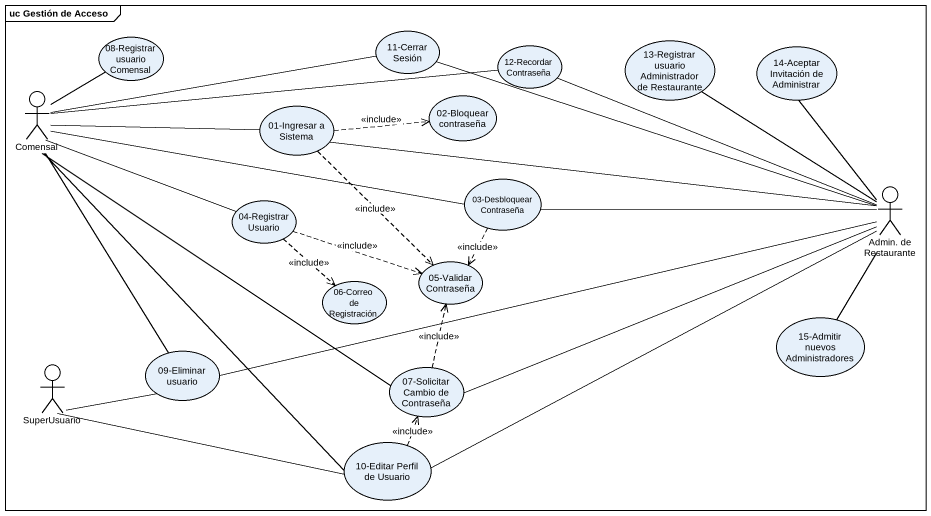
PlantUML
@startuml
mainframe uc Gestión de Acceso
usecase "08-Registrar usuario Comensal" as u08_Registrar_usuario
usecase "11-Cerrar Sesión" as u11_Cerrar_Sesión
usecase "12-Recordar Contraseña" as u12_Recordar_Contraseña
usecase "13-Registrar usuario Administrador de Restaurante" as u13_Registrar_usuario
usecase "14-Aceptar Invitación de Administrar" as u14_Aceptar_Invitación_de
actor Comensal
usecase "01-Ingresar a Sistema" as u01_Ingresar_a_Sistema
usecase "02-Bloquear contraseña" as u02_Bloquear_contraseña
usecase "04-Registrar Usuario" as u04_Registrar_Usuario
usecase "03-Desbloquear Contraseña" as u03_Desbloquear_Contraseña
actor "Admin. de Restaurante" as Admin_de_Restaurante
usecase "06-Correo de Registración" as u06_Correo_de_Registración
usecase "05-Validar Contraseña" as u05_Validar_Contraseña
usecase "15-Admitir nuevos Administradores" as u15_Admitir_nuevos
usecase "09-Eliminar usuario" as u09_Eliminar_usuario
actor SuperUsuario
usecase "07-Solicitar Cambio de Contraseña" as u07_Solicitar_Cambio_de
usecase "10-Editar Perfil de Usuario" as u10_Editar_Perfil_de_Usuario
Comensal -up- u08_Registrar_usuario
Comensal -right- u11_Cerrar_Sesión
Comensal -right- u12_Recordar_Contraseña
Comensal -right- u01_Ingresar_a_Sistema
Comensal -right- u04_Registrar_Usuario
Comensal -right- u03_Desbloquear_Contraseña
Comensal -- u09_Eliminar_usuario
Comensal -- u07_Solicitar_Cambio_de
Comensal -- u10_Editar_Perfil_de_Usuario
u01_Ingresar_a_Sistema .right.> u02_Bloquear_contraseña : <<include>>
u01_Ingresar_a_Sistema ..> u05_Validar_Contraseña : <<include>>
u04_Registrar_Usuario ..> u06_Correo_de_Registración : <<include>>
u04_Registrar_Usuario .right.> u05_Validar_Contraseña : <<include>>
u03_Desbloquear_Contraseña ..> u05_Validar_Contraseña : <<include>>
Admin_de_Restaurante -left- u11_Cerrar_Sesión
Admin_de_Restaurante -left- u12_Recordar_Contraseña
Admin_de_Restaurante -up- u13_Registrar_usuario
Admin_de_Restaurante -up- u14_Aceptar_Invitación_de
Admin_de_Restaurante -left- u01_Ingresar_a_Sistema
Admin_de_Restaurante -left- u03_Desbloquear_Contraseña
Admin_de_Restaurante -- u15_Admitir_nuevos
Admin_de_Restaurante -left- u09_Eliminar_usuario
Admin_de_Restaurante -left- u07_Solicitar_Cambio_de
Admin_de_Restaurante -left- u10_Editar_Perfil_de_Usuario
SuperUsuario -right- u09_Eliminar_usuario
SuperUsuario -right- u10_Editar_Perfil_de_Usuario
u07_Solicitar_Cambio_de .up.> u05_Validar_Contraseña : <<include>>
u10_Editar_Perfil_de_Usuario .up.> u07_Solicitar_Cambio_de : <<include>>
@enduml
